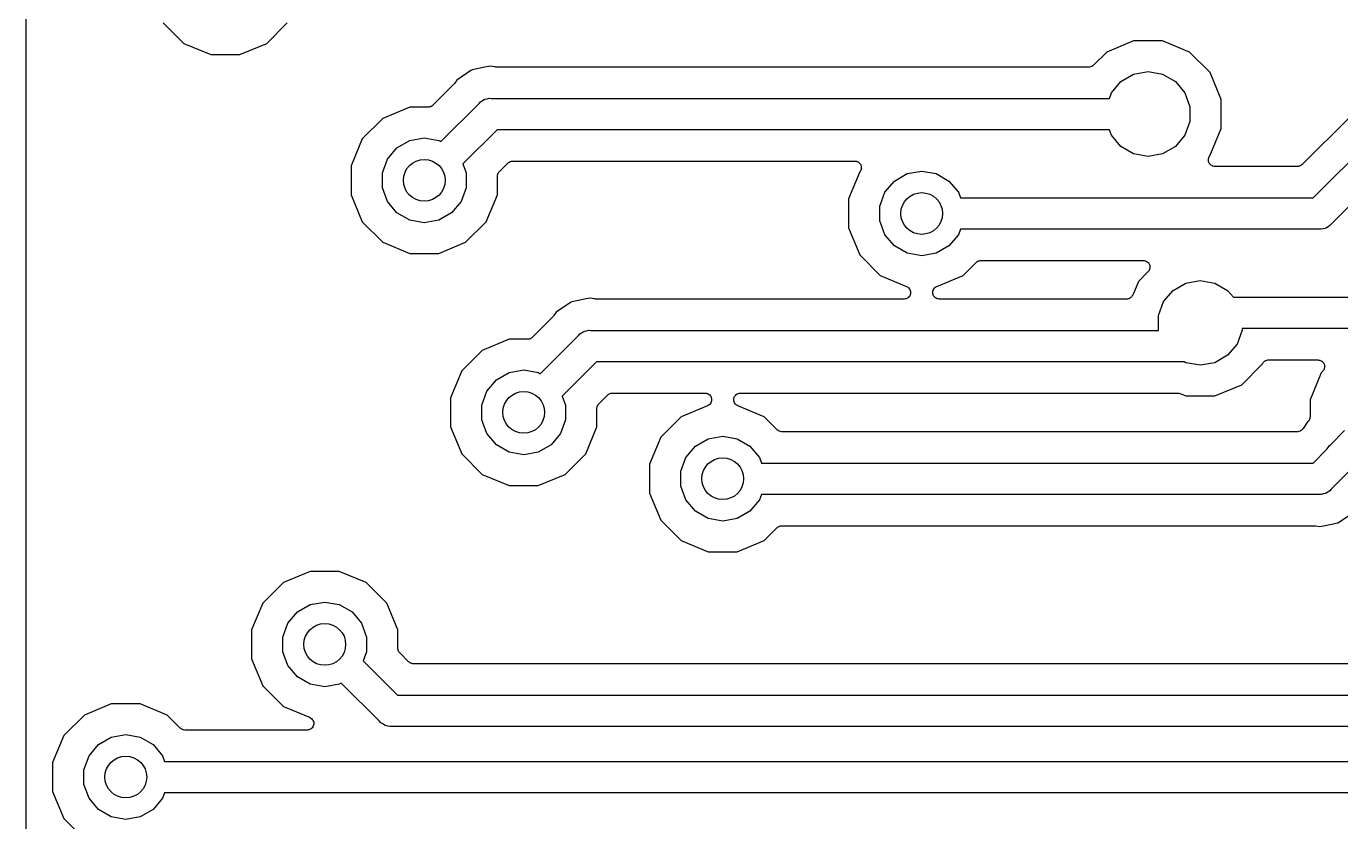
# Model space of a CAD drawing. Extents: x 64 to 244, y -149 to -41.
# Drawn here: x 178.44 to 203.6, y -127.86 to -112.62 of the extents above; entities that cross this region are included whole.
import ezdxf

# ---------------------------------------------------------------- set-up
doc = ezdxf.new("R2010")
doc.units = 0
doc.header["$MEASUREMENT"] = 0
doc.layers.add('BLACK', color=7, linetype='CONTINUOUS')

msp = doc.modelspace()

# ---------------------------------------------------------------- linework, layer by layer
at = {"layer": 'BLACK', "linetype": 'CONTINUOUS'}
for p, q in [((178.435, -149.098), (178.435, -42.037)), ((181.058, -112.553), (181.452, -112.947)), ((183.038, -112.947), (183.432, -112.553)), ((181.452, -112.947), (181.967, -113.16)), ((182.523, -113.16), (183.038, -112.947)), ((199.637, -112.9), (199.122, -113.113)), ((200.193, -112.9), (199.637, -112.9)), ((200.708, -113.113), (200.193, -112.9)), ((181.967, -113.16), (182.523, -113.16)), ((199.122, -113.113), (198.872, -113.363)), ((201.102, -113.507), (200.708, -113.113)), ((186.95, -113.468), (186.676, -113.651)), ((186.974, -113.452), (186.95, -113.468)), ((186.95, -113.468), (186.95, -113.468)), ((187.249, -113.398), (186.974, -113.452)), ((187.325, -113.382), (187.249, -113.398)), ((187.401, -113.398), (187.325, -113.382)), ((187.414, -113.398), (187.401, -113.398)), ((187.426, -113.4), (187.414, -113.398)), ((198.782, -113.4), (187.426, -113.4)), ((198.788, -113.399), (198.782, -113.4)), ((198.794, -113.4), (198.788, -113.399)), ((198.81, -113.395), (198.794, -113.4)), ((198.826, -113.392), (198.81, -113.395)), ((198.831, -113.39), (198.826, -113.392)), ((198.836, -113.388), (198.831, -113.39)), ((198.85, -113.379), (198.836, -113.388)), ((198.864, -113.37), (198.85, -113.379)), ((198.868, -113.366), (198.864, -113.37)), ((198.872, -113.363), (198.868, -113.366)), ((199.637, -113.537), (199.915, -113.488)), ((199.915, -113.488), (200.193, -113.537)), ((201.315, -114.022), (201.102, -113.507)), ((186.617, -113.735), (186.219, -114.133)), ((186.624, -113.725), (186.617, -113.735)), ((186.633, -113.716), (186.624, -113.725)), ((186.676, -113.651), (186.633, -113.716)), ((199.211, -113.894), (199.393, -113.678)), ((199.393, -113.678), (199.637, -113.537)), ((200.193, -113.537), (200.437, -113.678)), ((200.437, -113.678), (200.619, -113.894)), ((187.221, -114.014), (187.26, -114.007)), ((187.26, -114.007), (187.298, -113.997)), ((187.298, -113.997), (187.338, -114)), ((187.338, -114), (199.173, -114)), ((199.173, -114), (199.211, -113.894)), ((200.619, -113.894), (200.715, -114.159)), ((185.777, -114.17), (185.262, -114.383)), ((186.13, -114.17), (185.777, -114.17)), ((186.135, -114.169), (186.13, -114.17)), ((186.141, -114.17), (186.135, -114.169)), ((186.157, -114.165), (186.141, -114.17)), ((186.173, -114.162), (186.157, -114.165)), ((186.178, -114.16), (186.173, -114.162)), ((186.183, -114.158), (186.178, -114.16)), ((186.197, -114.149), (186.183, -114.158)), ((186.211, -114.14), (186.197, -114.149)), ((186.215, -114.136), (186.211, -114.14)), ((186.219, -114.133), (186.215, -114.136)), ((186.372, -114.829), (187.104, -114.097)), ((187.104, -114.097), (187.129, -114.067)), ((187.129, -114.067), (187.164, -114.047)), ((187.164, -114.047), (187.196, -114.024)), ((187.196, -114.024), (187.209, -114.02)), ((187.209, -114.02), (187.221, -114.014)), ((200.715, -114.159), (200.715, -114.441)), ((201.315, -114.578), (201.315, -114.022)), ((185.262, -114.383), (184.868, -114.777)), ((200.715, -114.441), (200.619, -114.706)), ((203.762, -114.37), (202.864, -115.268)), ((185.777, -114.807), (186.055, -114.758)), ((186.055, -114.758), (186.333, -114.807)), ((187.449, -114.6), (186.792, -115.257)), ((199.173, -114.6), (187.449, -114.6)), ((199.211, -114.706), (199.173, -114.6)), ((199.393, -114.922), (199.211, -114.706)), ((200.619, -114.706), (200.437, -114.922)), ((201.1, -115.098), (201.315, -114.578)), ((203.076, -115.905), (204.249, -114.732)), ((184.868, -114.777), (184.655, -115.292)), ((185.351, -115.164), (185.533, -114.948)), ((185.533, -114.948), (185.777, -114.807)), ((186.333, -114.807), (186.372, -114.829)), ((199.637, -115.063), (199.393, -114.922)), ((200.437, -114.922), (200.193, -115.063)), ((185.255, -115.429), (185.351, -115.164)), ((186.792, -115.257), (186.855, -115.429)), ((187.492, -115.406), (187.661, -115.237)), ((187.661, -115.237), (187.665, -115.234)), ((187.665, -115.234), (187.669, -115.23)), ((187.669, -115.23), (187.683, -115.221)), ((187.683, -115.221), (187.697, -115.212)), ((187.697, -115.212), (187.702, -115.21)), ((187.702, -115.21), (187.707, -115.208)), ((187.707, -115.208), (187.723, -115.205)), ((187.723, -115.205), (187.739, -115.2)), ((187.739, -115.2), (187.745, -115.201)), ((187.745, -115.201), (187.75, -115.2)), ((187.75, -115.2), (194.298, -115.2)), ((194.298, -115.2), (194.315, -115.203)), ((194.315, -115.203), (194.331, -115.204)), ((194.331, -115.204), (194.336, -115.207)), ((194.336, -115.207), (194.342, -115.208)), ((194.342, -115.208), (194.356, -115.216)), ((194.356, -115.216), (194.371, -115.223)), ((194.371, -115.223), (194.375, -115.227)), ((194.375, -115.227), (194.38, -115.23)), ((194.38, -115.23), (194.391, -115.242)), ((194.391, -115.242), (194.403, -115.254)), ((194.403, -115.254), (194.405, -115.259)), ((194.405, -115.259), (194.408, -115.263)), ((194.408, -115.263), (194.414, -115.279)), ((199.915, -115.112), (199.637, -115.063)), ((200.193, -115.063), (199.915, -115.112)), ((201.07, -115.167), (201.071, -115.162)), ((201.071, -115.183), (201.07, -115.167)), ((201.071, -115.156), (201.077, -115.14)), ((201.071, -115.162), (201.071, -115.156)), ((201.071, -115.2), (201.071, -115.183)), ((201.073, -115.205), (201.071, -115.2)), ((201.074, -115.211), (201.073, -115.205)), ((201.081, -115.226), (201.074, -115.211)), ((201.077, -115.14), (201.081, -115.124)), ((201.081, -115.124), (201.085, -115.12)), ((201.087, -115.241), (201.081, -115.226)), ((201.085, -115.12), (201.087, -115.114)), ((201.087, -115.114), (201.097, -115.102)), ((201.09, -115.246), (201.087, -115.241)), ((201.092, -115.251), (201.09, -115.246)), ((201.104, -115.263), (201.092, -115.251)), ((201.097, -115.102), (201.1, -115.098)), ((201.115, -115.275), (201.104, -115.263)), ((202.864, -115.268), (202.86, -115.271)), ((204.594, -115.235), (203.421, -116.408)), ((184.655, -115.292), (184.655, -115.848)), ((185.255, -115.711), (185.255, -115.429)), ((186.855, -115.429), (186.855, -115.711)), ((187.455, -115.484), (187.46, -115.468)), ((187.456, -115.49), (187.455, -115.484)), ((187.455, -115.495), (187.456, -115.49)), ((187.455, -115.848), (187.455, -115.495)), ((187.46, -115.468), (187.463, -115.452)), ((187.463, -115.452), (187.465, -115.447)), ((187.465, -115.447), (187.467, -115.442)), ((187.467, -115.442), (187.476, -115.428)), ((187.476, -115.428), (187.485, -115.414)), ((187.485, -115.414), (187.489, -115.41)), ((187.489, -115.41), (187.492, -115.406)), ((194.395, -115.407), (194.18, -115.927)), ((194.398, -115.403), (194.395, -115.407)), ((194.408, -115.39), (194.398, -115.403)), ((194.41, -115.385), (194.408, -115.39)), ((194.414, -115.381), (194.41, -115.385)), ((194.414, -115.279), (194.421, -115.294)), ((194.418, -115.365), (194.414, -115.381)), ((194.424, -115.349), (194.418, -115.365)), ((194.421, -115.294), (194.422, -115.3)), ((194.422, -115.3), (194.424, -115.305)), ((194.424, -115.305), (194.424, -115.322)), ((194.424, -115.322), (194.425, -115.338)), ((194.425, -115.338), (194.424, -115.343)), ((194.424, -115.343), (194.424, -115.349)), ((195.058, -115.583), (195.302, -115.442)), ((195.302, -115.442), (195.58, -115.393)), ((195.58, -115.393), (195.858, -115.442)), ((195.858, -115.442), (196.102, -115.583)), ((201.12, -115.278), (201.115, -115.275)), ((201.124, -115.282), (201.12, -115.278)), ((201.139, -115.289), (201.124, -115.282)), ((201.153, -115.297), (201.139, -115.289)), ((201.159, -115.298), (201.153, -115.297)), ((201.164, -115.301), (201.159, -115.298)), ((201.18, -115.302), (201.164, -115.301)), ((201.197, -115.305), (201.18, -115.302)), ((202.775, -115.305), (201.197, -115.305)), ((202.78, -115.304), (202.775, -115.305)), ((202.786, -115.305), (202.78, -115.304)), ((202.802, -115.3), (202.786, -115.305)), ((202.818, -115.297), (202.802, -115.3)), ((202.823, -115.295), (202.818, -115.297)), ((202.828, -115.293), (202.823, -115.295)), ((202.842, -115.284), (202.828, -115.293)), ((202.856, -115.275), (202.842, -115.284)), ((202.86, -115.271), (202.856, -115.275)), ((185.351, -115.976), (185.255, -115.711)), ((186.855, -115.711), (186.759, -115.976)), ((194.876, -115.799), (195.058, -115.583)), ((196.102, -115.583), (196.284, -115.799)), ((184.655, -115.848), (184.868, -116.363)), ((185.533, -116.192), (185.351, -115.976)), ((186.759, -115.976), (186.577, -116.192)), ((187.242, -116.363), (187.455, -115.848)), ((194.18, -115.927), (194.18, -116.483)), ((194.78, -116.064), (194.876, -115.799)), ((196.284, -115.799), (196.322, -115.905)), ((196.322, -115.905), (203.076, -115.905)), ((185.777, -116.333), (185.533, -116.192)), ((186.577, -116.192), (186.333, -116.333)), ((194.78, -116.346), (194.78, -116.064)), ((184.868, -116.363), (185.262, -116.757)), ((186.055, -116.382), (185.777, -116.333)), ((186.333, -116.333), (186.055, -116.382)), ((186.848, -116.757), (187.242, -116.363)), ((194.18, -116.483), (194.393, -116.998)), ((194.876, -116.611), (194.78, -116.346)), ((196.322, -116.505), (196.284, -116.611)), ((203.187, -116.505), (196.322, -116.505)), ((203.227, -116.508), (203.187, -116.505)), ((203.265, -116.498), (203.227, -116.508)), ((203.304, -116.491), (203.265, -116.498)), ((203.316, -116.485), (203.304, -116.491)), ((203.329, -116.481), (203.316, -116.485)), ((203.361, -116.458), (203.329, -116.481)), ((203.396, -116.438), (203.361, -116.458)), ((203.421, -116.408), (203.396, -116.438)), ((185.262, -116.757), (185.777, -116.97)), ((186.333, -116.97), (186.848, -116.757)), ((195.058, -116.827), (194.876, -116.611)), ((196.284, -116.611), (196.102, -116.827)), ((185.777, -116.97), (186.333, -116.97)), ((194.393, -116.998), (194.787, -117.392)), ((195.302, -116.968), (195.058, -116.827)), ((195.58, -117.017), (195.302, -116.968)), ((195.858, -116.968), (195.58, -117.017)), ((196.102, -116.827), (195.858, -116.968)), ((196.373, -117.392), (196.623, -117.142)), ((196.623, -117.142), (196.627, -117.139)), ((196.627, -117.139), (196.631, -117.135)), ((196.631, -117.135), (196.645, -117.126)), ((196.645, -117.126), (196.659, -117.117)), ((196.659, -117.117), (196.664, -117.115)), ((196.664, -117.115), (196.669, -117.113)), ((196.669, -117.113), (196.685, -117.11)), ((196.685, -117.11), (196.701, -117.105)), ((196.701, -117.105), (196.707, -117.106)), ((196.707, -117.106), (196.713, -117.105)), ((196.713, -117.105), (199.823, -117.105)), ((199.823, -117.105), (199.84, -117.108)), ((199.84, -117.108), (199.856, -117.109)), ((199.856, -117.109), (199.861, -117.112)), ((199.861, -117.112), (199.867, -117.113)), ((199.867, -117.113), (199.881, -117.121)), ((199.881, -117.121), (199.896, -117.128)), ((199.896, -117.128), (199.9, -117.132)), ((199.9, -117.132), (199.905, -117.135)), ((199.905, -117.135), (199.916, -117.147)), ((199.916, -117.147), (199.928, -117.159)), ((199.928, -117.159), (199.93, -117.164)), ((199.93, -117.164), (199.933, -117.168)), ((199.933, -117.168), (199.939, -117.184)), ((199.939, -117.184), (199.946, -117.199)), ((199.943, -117.27), (199.939, -117.286)), ((199.949, -117.254), (199.943, -117.27)), ((199.946, -117.199), (199.947, -117.205)), ((199.947, -117.205), (199.949, -117.21)), ((199.949, -117.21), (199.949, -117.227)), ((199.949, -117.227), (199.95, -117.243)), ((199.95, -117.243), (199.949, -117.248)), ((199.949, -117.248), (199.949, -117.254)), ((194.787, -117.392), (195.291, -117.601)), ((195.869, -117.601), (196.373, -117.392)), ((199.728, -117.507), (199.621, -117.767)), ((199.913, -117.322), (199.728, -117.507)), ((199.923, -117.308), (199.913, -117.322)), ((199.933, -117.295), (199.923, -117.308)), ((199.935, -117.29), (199.933, -117.295)), ((199.939, -117.286), (199.935, -117.29)), ((200.637, -117.537), (200.915, -117.488)), ((200.915, -117.488), (201.193, -117.537)), ((195.291, -117.601), (195.307, -117.611)), ((195.307, -117.611), (195.324, -117.621)), ((195.324, -117.621), (195.326, -117.623)), ((195.326, -117.623), (195.328, -117.624)), ((195.328, -117.624), (195.34, -117.64)), ((195.35, -117.786), (195.337, -117.8)), ((195.34, -117.64), (195.352, -117.654)), ((195.351, -117.784), (195.35, -117.786)), ((195.352, -117.781), (195.351, -117.784)), ((195.352, -117.654), (195.353, -117.657)), ((195.359, -117.763), (195.352, -117.781)), ((195.353, -117.657), (195.355, -117.659)), ((195.355, -117.659), (195.361, -117.678)), ((195.366, -117.745), (195.359, -117.763)), ((195.361, -117.678), (195.368, -117.696)), ((195.367, -117.743), (195.366, -117.745)), ((195.368, -117.74), (195.367, -117.743)), ((195.368, -117.696), (195.368, -117.699)), ((195.368, -117.699), (195.368, -117.701)), ((195.368, -117.701), (195.368, -117.721)), ((195.368, -117.721), (195.368, -117.74)), ((195.792, -117.696), (195.799, -117.678)), ((195.792, -117.699), (195.792, -117.696)), ((195.792, -117.701), (195.792, -117.699)), ((195.792, -117.721), (195.792, -117.701)), ((195.792, -117.74), (195.792, -117.721)), ((195.793, -117.743), (195.792, -117.74)), ((195.794, -117.745), (195.793, -117.743)), ((195.801, -117.763), (195.794, -117.745)), ((195.799, -117.678), (195.805, -117.659)), ((195.808, -117.781), (195.801, -117.763)), ((195.805, -117.659), (195.807, -117.657)), ((195.807, -117.657), (195.808, -117.654)), ((195.808, -117.654), (195.82, -117.64)), ((195.809, -117.784), (195.808, -117.781)), ((195.81, -117.786), (195.809, -117.784)), ((195.823, -117.8), (195.81, -117.786)), ((195.82, -117.64), (195.832, -117.624)), ((195.832, -117.624), (195.834, -117.623)), ((195.834, -117.623), (195.836, -117.621)), ((195.836, -117.621), (195.853, -117.611)), ((195.853, -117.611), (195.869, -117.601)), ((199.613, -117.781), (199.604, -117.792)), ((199.616, -117.774), (199.613, -117.781)), ((199.621, -117.767), (199.616, -117.774)), ((200.211, -117.894), (200.393, -117.678)), ((200.393, -117.678), (200.637, -117.537)), ((201.193, -117.537), (201.437, -117.678)), ((201.437, -117.678), (201.548, -117.81)), ((188.855, -117.913), (188.581, -118.096)), ((188.879, -117.897), (188.855, -117.913)), ((188.855, -117.913), (188.855, -117.913)), ((189.154, -117.843), (188.879, -117.897)), ((189.23, -117.827), (189.154, -117.843)), ((189.306, -117.843), (189.23, -117.827)), ((189.319, -117.843), (189.306, -117.843)), ((189.331, -117.845), (189.319, -117.843)), ((195.242, -117.845), (189.331, -117.845)), ((195.261, -117.842), (195.242, -117.845)), ((195.281, -117.839), (195.261, -117.842)), ((195.283, -117.838), (195.281, -117.839)), ((195.286, -117.837), (195.283, -117.838)), ((195.303, -117.828), (195.286, -117.837)), ((195.32, -117.819), (195.303, -117.828)), ((195.322, -117.817), (195.32, -117.819)), ((195.324, -117.815), (195.322, -117.817)), ((195.337, -117.8), (195.324, -117.815)), ((195.836, -117.815), (195.823, -117.8)), ((195.838, -117.817), (195.836, -117.815)), ((195.84, -117.819), (195.838, -117.817)), ((195.857, -117.828), (195.84, -117.819)), ((195.874, -117.837), (195.857, -117.828)), ((195.877, -117.838), (195.874, -117.837)), ((195.879, -117.839), (195.877, -117.838)), ((195.899, -117.842), (195.879, -117.839)), ((195.918, -117.845), (195.899, -117.842)), ((199.503, -117.845), (195.918, -117.845)), ((199.511, -117.844), (199.503, -117.845)), ((199.52, -117.844), (199.511, -117.844)), ((199.533, -117.84), (199.52, -117.844)), ((199.547, -117.837), (199.533, -117.84)), ((199.554, -117.833), (199.547, -117.837)), ((199.562, -117.831), (199.554, -117.833)), ((199.573, -117.822), (199.562, -117.831)), ((199.585, -117.815), (199.573, -117.822)), ((199.59, -117.809), (199.585, -117.815)), ((199.597, -117.804), (199.59, -117.809)), ((199.604, -117.792), (199.597, -117.804)), ((200.115, -118.159), (200.211, -117.894)), ((201.548, -117.81), (213.236, -117.81)), ((188.522, -118.18), (188.124, -118.578)), ((188.529, -118.17), (188.522, -118.18)), ((188.538, -118.161), (188.529, -118.17)), ((188.581, -118.096), (188.538, -118.161)), ((200.115, -118.441), (200.115, -118.159)), ((189.009, -118.542), (189.034, -118.512)), ((189.034, -118.512), (189.069, -118.492)), ((189.069, -118.492), (189.101, -118.469)), ((189.101, -118.469), (189.114, -118.465)), ((189.114, -118.465), (189.126, -118.459)), ((189.126, -118.459), (189.165, -118.452)), ((189.165, -118.452), (189.203, -118.442)), ((189.203, -118.442), (189.243, -118.445)), ((189.243, -118.445), (200.116, -118.445)), ((200.116, -118.445), (200.115, -118.441)), ((201.715, -118.441), (201.619, -118.706)), ((213.347, -118.41), (201.715, -118.41)), ((201.715, -118.41), (201.715, -118.441)), ((187.682, -118.615), (187.167, -118.828)), ((188.035, -118.615), (187.682, -118.615)), ((188.04, -118.614), (188.035, -118.615)), ((188.046, -118.615), (188.04, -118.614)), ((188.062, -118.61), (188.046, -118.615)), ((188.078, -118.607), (188.062, -118.61)), ((188.083, -118.605), (188.078, -118.607)), ((188.088, -118.603), (188.083, -118.605)), ((188.102, -118.594), (188.088, -118.603)), ((188.116, -118.585), (188.102, -118.594)), ((188.12, -118.581), (188.116, -118.585)), ((188.124, -118.578), (188.12, -118.581)), ((188.277, -119.274), (189.009, -118.542)), ((201.619, -118.706), (201.437, -118.922)), ((187.167, -118.828), (186.773, -119.222)), ((201.437, -118.922), (201.193, -119.063)), ((202.134, -119.046), (202.139, -119.04)), ((202.139, -119.04), (202.151, -119.033)), ((202.151, -119.033), (202.162, -119.024)), ((202.162, -119.024), (202.17, -119.022)), ((202.17, -119.022), (202.178, -119.018)), ((202.178, -119.018), (202.191, -119.015)), ((202.191, -119.015), (202.205, -119.011)), ((202.205, -119.011), (202.213, -119.011)), ((202.213, -119.011), (202.221, -119.01)), ((202.221, -119.01), (203.168, -119.01)), ((203.168, -119.01), (203.185, -119.013)), ((203.185, -119.013), (203.201, -119.014)), ((203.201, -119.014), (203.206, -119.017)), ((203.206, -119.017), (203.212, -119.018)), ((203.212, -119.018), (203.226, -119.026)), ((203.226, -119.026), (203.241, -119.033)), ((203.241, -119.033), (203.245, -119.037)), ((203.245, -119.037), (203.25, -119.04)), ((203.25, -119.04), (203.261, -119.052)), ((186.773, -119.222), (186.56, -119.737)), ((187.438, -119.393), (187.682, -119.252)), ((187.682, -119.252), (187.96, -119.203)), ((187.96, -119.203), (188.238, -119.252)), ((188.238, -119.252), (188.277, -119.274)), ((189.354, -119.045), (188.697, -119.702)), ((200.605, -119.045), (189.354, -119.045)), ((200.637, -119.063), (200.605, -119.045)), ((200.915, -119.112), (200.637, -119.063)), ((201.193, -119.063), (200.915, -119.112)), ((201.708, -119.487), (202.102, -119.093)), ((202.102, -119.093), (202.104, -119.088)), ((202.104, -119.088), (202.108, -119.081)), ((202.108, -119.081), (202.111, -119.073)), ((202.111, -119.073), (202.12, -119.063)), ((202.12, -119.063), (202.127, -119.051)), ((202.127, -119.051), (202.134, -119.046)), ((203.228, -119.257), (203.015, -119.772)), ((203.258, -119.227), (203.228, -119.257)), ((203.268, -119.213), (203.258, -119.227)), ((203.261, -119.052), (203.273, -119.064)), ((203.278, -119.2), (203.268, -119.213)), ((203.273, -119.064), (203.275, -119.069)), ((203.275, -119.069), (203.278, -119.073)), ((203.278, -119.073), (203.284, -119.089)), ((203.28, -119.195), (203.278, -119.2)), ((203.284, -119.191), (203.28, -119.195)), ((203.284, -119.089), (203.291, -119.104)), ((203.288, -119.175), (203.284, -119.191)), ((203.294, -119.159), (203.288, -119.175)), ((203.291, -119.104), (203.292, -119.11)), ((203.292, -119.11), (203.294, -119.115)), ((203.294, -119.115), (203.294, -119.132)), ((203.294, -119.132), (203.295, -119.148)), ((203.295, -119.148), (203.294, -119.153)), ((203.294, -119.153), (203.294, -119.159)), ((187.256, -119.609), (187.438, -119.393)), ((201.193, -119.7), (201.708, -119.487)), ((186.56, -119.737), (186.56, -120.293)), ((187.16, -119.874), (187.256, -119.609)), ((188.697, -119.702), (188.76, -119.874)), ((189.397, -119.851), (189.566, -119.682)), ((189.566, -119.682), (189.57, -119.679)), ((189.57, -119.679), (189.574, -119.675)), ((189.574, -119.675), (189.588, -119.666)), ((189.588, -119.666), (189.602, -119.657)), ((189.602, -119.657), (189.607, -119.655)), ((189.607, -119.655), (189.612, -119.653)), ((189.612, -119.653), (189.628, -119.65)), ((189.628, -119.65), (189.644, -119.645)), ((189.644, -119.645), (189.65, -119.646)), ((189.65, -119.646), (189.655, -119.645)), ((189.655, -119.645), (191.432, -119.645)), ((191.432, -119.645), (191.451, -119.648)), ((191.451, -119.648), (191.471, -119.651)), ((191.471, -119.651), (191.473, -119.652)), ((191.473, -119.652), (191.476, -119.653)), ((191.476, -119.653), (191.493, -119.662)), ((191.493, -119.662), (191.51, -119.671)), ((191.51, -119.671), (191.512, -119.673)), ((191.512, -119.673), (191.514, -119.675)), ((191.514, -119.675), (191.527, -119.69)), ((191.527, -119.69), (191.54, -119.704)), ((191.54, -119.704), (191.541, -119.706)), ((191.541, -119.706), (191.542, -119.709)), ((191.542, -119.709), (191.549, -119.727)), ((191.549, -119.727), (191.556, -119.745)), ((191.558, -119.794), (191.551, -119.812)), ((191.556, -119.745), (191.557, -119.747)), ((191.557, -119.747), (191.558, -119.75)), ((191.558, -119.75), (191.558, -119.769)), ((191.558, -119.769), (191.558, -119.789)), ((191.558, -119.789), (191.558, -119.791)), ((191.558, -119.791), (191.558, -119.794)), ((191.982, -119.75), (191.983, -119.747)), ((191.982, -119.769), (191.982, -119.75)), ((191.982, -119.789), (191.982, -119.769)), ((191.982, -119.791), (191.982, -119.789)), ((191.982, -119.794), (191.982, -119.791)), ((191.989, -119.812), (191.982, -119.794)), ((191.983, -119.747), (191.984, -119.745)), ((191.984, -119.745), (191.991, -119.727)), ((191.991, -119.727), (191.998, -119.709)), ((191.998, -119.709), (191.999, -119.706)), ((191.999, -119.706), (192, -119.704)), ((192, -119.704), (192.013, -119.69)), ((192.013, -119.69), (192.026, -119.675)), ((192.026, -119.675), (192.028, -119.673)), ((192.028, -119.673), (192.03, -119.671)), ((192.03, -119.671), (192.047, -119.662)), ((192.047, -119.662), (192.064, -119.653)), ((192.064, -119.653), (192.067, -119.652)), ((192.067, -119.652), (192.069, -119.651)), ((192.069, -119.651), (192.089, -119.648)), ((192.089, -119.648), (192.108, -119.645)), ((192.108, -119.645), (200.478, -119.645)), ((200.478, -119.645), (200.481, -119.645)), ((200.481, -119.645), (200.484, -119.645)), ((200.484, -119.645), (200.503, -119.649)), ((200.503, -119.649), (200.522, -119.653)), ((200.522, -119.653), (200.524, -119.654)), ((200.524, -119.654), (200.527, -119.655)), ((200.527, -119.655), (200.637, -119.7)), ((200.637, -119.7), (201.193, -119.7)), ((203.015, -119.772), (203.015, -120.101)), ((187.16, -120.156), (187.16, -119.874)), ((188.76, -119.874), (188.76, -120.156)), ((189.36, -119.929), (189.365, -119.913)), ((189.361, -119.935), (189.36, -119.929)), ((189.36, -119.94), (189.361, -119.935)), ((189.36, -120.293), (189.36, -119.94)), ((189.365, -119.913), (189.368, -119.897)), ((189.368, -119.897), (189.37, -119.892)), ((189.37, -119.892), (189.372, -119.887)), ((189.372, -119.887), (189.381, -119.873)), ((189.381, -119.873), (189.39, -119.859)), ((189.39, -119.859), (189.394, -119.855)), ((189.394, -119.855), (189.397, -119.851)), ((191.481, -119.889), (190.977, -120.098)), ((191.497, -119.879), (191.481, -119.889)), ((191.514, -119.869), (191.497, -119.879)), ((191.516, -119.867), (191.514, -119.869)), ((191.518, -119.866), (191.516, -119.867)), ((191.53, -119.85), (191.518, -119.866)), ((191.542, -119.835), (191.53, -119.85)), ((191.543, -119.833), (191.542, -119.835)), ((191.545, -119.831), (191.543, -119.833)), ((191.551, -119.812), (191.545, -119.831)), ((191.995, -119.831), (191.989, -119.812)), ((191.997, -119.833), (191.995, -119.831)), ((191.998, -119.835), (191.997, -119.833)), ((192.01, -119.85), (191.998, -119.835)), ((192.022, -119.866), (192.01, -119.85)), ((192.024, -119.867), (192.022, -119.866)), ((192.026, -119.869), (192.024, -119.867)), ((192.043, -119.879), (192.026, -119.869)), ((192.059, -119.889), (192.043, -119.879)), ((192.563, -120.098), (192.059, -119.889)), ((186.56, -120.293), (186.773, -120.808)), ((187.256, -120.421), (187.16, -120.156)), ((188.76, -120.156), (188.664, -120.421)), ((189.147, -120.808), (189.36, -120.293)), ((190.977, -120.098), (190.583, -120.492)), ((192.813, -120.348), (192.563, -120.098)), ((202.97, -120.195), (202.883, -120.326)), ((202.972, -120.194), (202.97, -120.195)), ((202.985, -120.182), (202.972, -120.194)), ((202.987, -120.179), (202.985, -120.182)), ((202.99, -120.176), (202.987, -120.179)), ((202.998, -120.16), (202.99, -120.176)), ((203.007, -120.144), (202.998, -120.16)), ((203.008, -120.14), (203.007, -120.144)), ((203.01, -120.136), (203.008, -120.14)), ((203.012, -120.118), (203.01, -120.136)), ((203.015, -120.101), (203.012, -120.118)), ((187.438, -120.637), (187.256, -120.421)), ((188.664, -120.421), (188.482, -120.637)), ((190.583, -120.492), (190.37, -121.007)), ((191.248, -120.663), (191.492, -120.522)), ((191.492, -120.522), (191.77, -120.473)), ((191.77, -120.473), (192.048, -120.522)), ((192.048, -120.522), (192.292, -120.663)), ((192.817, -120.351), (192.813, -120.348)), ((192.821, -120.355), (192.817, -120.351)), ((192.835, -120.364), (192.821, -120.355)), ((192.849, -120.373), (192.835, -120.364)), ((192.854, -120.375), (192.849, -120.373)), ((192.859, -120.377), (192.854, -120.375)), ((192.875, -120.38), (192.859, -120.377)), ((192.891, -120.385), (192.875, -120.38)), ((192.897, -120.384), (192.891, -120.385)), ((192.903, -120.385), (192.897, -120.384)), ((202.775, -120.385), (192.903, -120.385)), ((202.78, -120.384), (202.775, -120.385)), ((202.786, -120.385), (202.78, -120.384)), ((202.802, -120.38), (202.786, -120.385)), ((202.818, -120.377), (202.802, -120.38)), ((202.823, -120.375), (202.818, -120.377)), ((202.828, -120.373), (202.823, -120.375)), ((202.842, -120.364), (202.828, -120.373)), ((202.848, -120.36), (202.842, -120.364)), ((202.852, -120.358), (202.848, -120.36)), ((202.853, -120.357), (202.852, -120.358)), ((202.856, -120.355), (202.853, -120.357)), ((202.86, -120.351), (202.856, -120.355)), ((202.864, -120.348), (202.86, -120.351)), ((202.867, -120.345), (202.864, -120.348)), ((202.874, -120.335), (202.867, -120.345)), ((202.883, -120.326), (202.874, -120.335)), ((203.412, -120.629), (203.678, -120.363)), ((187.682, -120.778), (187.438, -120.637)), ((187.96, -120.827), (187.682, -120.778)), ((188.238, -120.778), (187.96, -120.827)), ((188.482, -120.637), (188.238, -120.778)), ((191.066, -120.879), (191.248, -120.663)), ((192.292, -120.663), (192.474, -120.879)), ((203.076, -120.985), (203.339, -120.722)), ((203.339, -120.721), (203.362, -120.689)), ((203.339, -120.722), (203.339, -120.721)), ((203.362, -120.689), (203.382, -120.654)), ((203.382, -120.654), (203.412, -120.629)), ((186.773, -120.808), (187.167, -121.202)), ((188.753, -121.202), (189.147, -120.808)), ((190.37, -121.007), (190.37, -121.563)), ((190.97, -121.144), (191.066, -120.879)), ((192.474, -120.879), (192.512, -120.985)), ((192.512, -120.985), (203.076, -120.985)), ((187.167, -121.202), (187.682, -121.415)), ((188.238, -121.415), (188.753, -121.202)), ((190.97, -121.426), (190.97, -121.144)), ((203.818, -121.091), (203.421, -121.488)), ((187.682, -121.415), (188.238, -121.415)), ((191.066, -121.691), (190.97, -121.426)), ((203.329, -121.561), (203.316, -121.565)), ((203.361, -121.538), (203.329, -121.561)), ((203.396, -121.518), (203.361, -121.538)), ((203.421, -121.488), (203.396, -121.518)), ((190.37, -121.563), (190.583, -122.078)), ((191.248, -121.907), (191.066, -121.691)), ((192.474, -121.691), (192.292, -121.907)), ((192.512, -121.585), (192.474, -121.691)), ((203.187, -121.585), (192.512, -121.585)), ((203.227, -121.588), (203.187, -121.585)), ((203.265, -121.578), (203.227, -121.588)), ((203.304, -121.571), (203.265, -121.578)), ((203.316, -121.565), (203.304, -121.571)), ((191.492, -122.048), (191.248, -121.907)), ((191.77, -122.097), (191.492, -122.048)), ((192.048, -122.048), (191.77, -122.097)), ((192.292, -121.907), (192.048, -122.048)), ((203.551, -122.133), (203.849, -121.934)), ((190.583, -122.078), (190.977, -122.472)), ((192.563, -122.472), (192.813, -122.222)), ((192.813, -122.222), (192.817, -122.219)), ((192.817, -122.219), (192.821, -122.215)), ((192.821, -122.215), (192.835, -122.206)), ((192.835, -122.206), (192.849, -122.197)), ((192.849, -122.197), (192.854, -122.195)), ((192.854, -122.195), (192.859, -122.193)), ((192.859, -122.193), (192.875, -122.19)), ((192.875, -122.19), (192.891, -122.185)), ((192.891, -122.185), (192.897, -122.186)), ((192.897, -122.186), (192.903, -122.185)), ((192.903, -122.185), (203.099, -122.185)), ((203.099, -122.185), (203.111, -122.187)), ((203.111, -122.187), (203.124, -122.187)), ((203.124, -122.187), (203.2, -122.203)), ((203.2, -122.203), (203.276, -122.187)), ((203.276, -122.187), (203.551, -122.133)), ((203.276, -122.187), (203.276, -122.187)), ((190.977, -122.472), (191.492, -122.685)), ((192.048, -122.685), (192.563, -122.472)), ((191.492, -122.685), (192.048, -122.685)), ((183.872, -123.06), (183.357, -123.273)), ((184.428, -123.06), (183.872, -123.06)), ((184.943, -123.273), (184.428, -123.06)), ((183.357, -123.273), (182.963, -123.667)), ((185.337, -123.667), (184.943, -123.273)), ((182.963, -123.667), (182.75, -124.182)), ((183.628, -123.838), (183.872, -123.697)), ((183.872, -123.697), (184.15, -123.648)), ((184.15, -123.648), (184.428, -123.697)), ((184.428, -123.697), (184.672, -123.838)), ((185.55, -124.182), (185.337, -123.667)), ((183.35, -124.319), (183.446, -124.054)), ((183.446, -124.054), (183.628, -123.838)), ((184.672, -123.838), (184.854, -124.054)), ((184.854, -124.054), (184.95, -124.319)), ((182.75, -124.182), (182.75, -124.738)), ((183.35, -124.601), (183.35, -124.319)), ((184.95, -124.319), (184.95, -124.601)), ((185.55, -124.535), (185.55, -124.182)), ((185.551, -124.54), (185.55, -124.535)), ((185.55, -124.546), (185.551, -124.54)), ((185.555, -124.562), (185.55, -124.546)), ((185.558, -124.578), (185.555, -124.562)), ((185.56, -124.583), (185.558, -124.578)), ((182.75, -124.738), (182.963, -125.253)), ((183.446, -124.866), (183.35, -124.601)), ((184.95, -124.601), (184.887, -124.773)), ((184.887, -124.773), (185.544, -125.43)), ((185.562, -124.588), (185.56, -124.583)), ((185.571, -124.602), (185.562, -124.588)), ((185.58, -124.616), (185.571, -124.602)), ((185.584, -124.62), (185.58, -124.616)), ((185.587, -124.624), (185.584, -124.62)), ((185.756, -124.793), (185.587, -124.624)), ((185.76, -124.796), (185.756, -124.793)), ((185.764, -124.8), (185.76, -124.796)), ((185.778, -124.809), (185.764, -124.8)), ((185.792, -124.818), (185.778, -124.809)), ((185.797, -124.82), (185.792, -124.818)), ((185.802, -124.822), (185.797, -124.82)), ((185.818, -124.825), (185.802, -124.822)), ((185.834, -124.83), (185.818, -124.825)), ((185.84, -124.829), (185.834, -124.83)), ((185.845, -124.83), (185.84, -124.829)), ((207.616, -124.83), (185.845, -124.83)), ((183.628, -125.082), (183.446, -124.866)), ((183.872, -125.223), (183.628, -125.082)), ((182.963, -125.253), (183.357, -125.647)), ((184.15, -125.272), (183.872, -125.223)), ((184.428, -125.223), (184.15, -125.272)), ((184.467, -125.201), (184.428, -125.223)), ((185.199, -125.933), (184.467, -125.201)), ((185.544, -125.43), (231.016, -125.43)), ((179.547, -125.813), (179.153, -126.207)), ((180.062, -125.6), (179.547, -125.813)), ((180.618, -125.6), (180.062, -125.6)), ((181.133, -125.813), (180.618, -125.6)), ((181.383, -126.063), (181.133, -125.813)), ((183.357, -125.647), (183.861, -125.856)), ((181.387, -126.066), (181.383, -126.063)), ((181.391, -126.07), (181.387, -126.066)), ((181.405, -126.079), (181.391, -126.07)), ((181.419, -126.088), (181.405, -126.079)), ((181.424, -126.09), (181.419, -126.088)), ((181.429, -126.092), (181.424, -126.09)), ((183.873, -126.083), (183.856, -126.092)), ((183.861, -125.856), (183.877, -125.866)), ((183.89, -126.074), (183.873, -126.083)), ((183.877, -125.866), (183.894, -125.876)), ((183.892, -126.072), (183.89, -126.074)), ((183.894, -126.07), (183.892, -126.072)), ((183.894, -125.876), (183.896, -125.878)), ((183.907, -126.055), (183.894, -126.07)), ((183.896, -125.878), (183.898, -125.879)), ((183.898, -125.879), (183.91, -125.895)), ((183.92, -126.041), (183.907, -126.055)), ((183.91, -125.895), (183.922, -125.909)), ((183.921, -126.039), (183.92, -126.041)), ((183.922, -126.036), (183.921, -126.039)), ((183.922, -125.909), (183.923, -125.912)), ((183.929, -126.018), (183.922, -126.036)), ((183.923, -125.912), (183.925, -125.914)), ((183.925, -125.914), (183.931, -125.933)), ((183.936, -126), (183.929, -126.018)), ((183.931, -125.933), (183.938, -125.951)), ((183.937, -125.998), (183.936, -126)), ((183.938, -125.995), (183.937, -125.998)), ((183.938, -125.951), (183.938, -125.954)), ((183.938, -125.954), (183.938, -125.956)), ((183.938, -125.956), (183.938, -125.976)), ((183.938, -125.976), (183.938, -125.995)), ((185.224, -125.963), (185.199, -125.933)), ((185.259, -125.983), (185.224, -125.963)), ((185.291, -126.006), (185.259, -125.983)), ((185.304, -126.01), (185.291, -126.006)), ((185.316, -126.016), (185.304, -126.01)), ((185.355, -126.023), (185.316, -126.016)), ((185.393, -126.033), (185.355, -126.023)), ((185.433, -126.03), (185.393, -126.033)), ((231.127, -126.03), (185.433, -126.03)), ((179.153, -126.207), (178.94, -126.722)), ((179.818, -126.378), (180.062, -126.237)), ((180.062, -126.237), (180.34, -126.188)), ((180.34, -126.188), (180.618, -126.237)), ((180.618, -126.237), (180.862, -126.378)), ((181.445, -126.095), (181.429, -126.092)), ((181.461, -126.1), (181.445, -126.095)), ((181.467, -126.099), (181.461, -126.1)), ((181.473, -126.1), (181.467, -126.099)), ((183.812, -126.1), (181.473, -126.1)), ((183.831, -126.097), (183.812, -126.1)), ((183.851, -126.094), (183.831, -126.097)), ((183.853, -126.093), (183.851, -126.094)), ((183.856, -126.092), (183.853, -126.093)), ((179.54, -126.859), (179.636, -126.594)), ((179.636, -126.594), (179.818, -126.378)), ((180.862, -126.378), (181.044, -126.594)), ((181.044, -126.594), (181.082, -126.7)), ((178.94, -126.722), (178.94, -127.278)), ((181.082, -126.7), (231.651, -126.7)), ((179.54, -127.141), (179.54, -126.859)), ((178.94, -127.278), (179.153, -127.793)), ((179.636, -127.406), (179.54, -127.141)), ((181.082, -127.3), (181.044, -127.406)), ((231.762, -127.3), (181.082, -127.3)), ((179.818, -127.622), (179.636, -127.406)), ((181.044, -127.406), (180.862, -127.622)), ((179.153, -127.793), (179.547, -128.187)), ((180.062, -127.763), (179.818, -127.622)), ((180.34, -127.812), (180.062, -127.763)), ((180.618, -127.763), (180.34, -127.812)), ((180.862, -127.622), (180.618, -127.763))]:
    msp.add_line(p, q, dxfattribs=at)
at = {"layer": 'BLACK'}
for centre in [(186.055, -115.57), (195.58, -116.205), (187.96, -120.015), (191.77, -121.285), (184.15, -124.46), (180.34, -127)]:
    msp.add_circle(centre, 0.4, dxfattribs=at)

doc.saveas('drawing.dxf')
